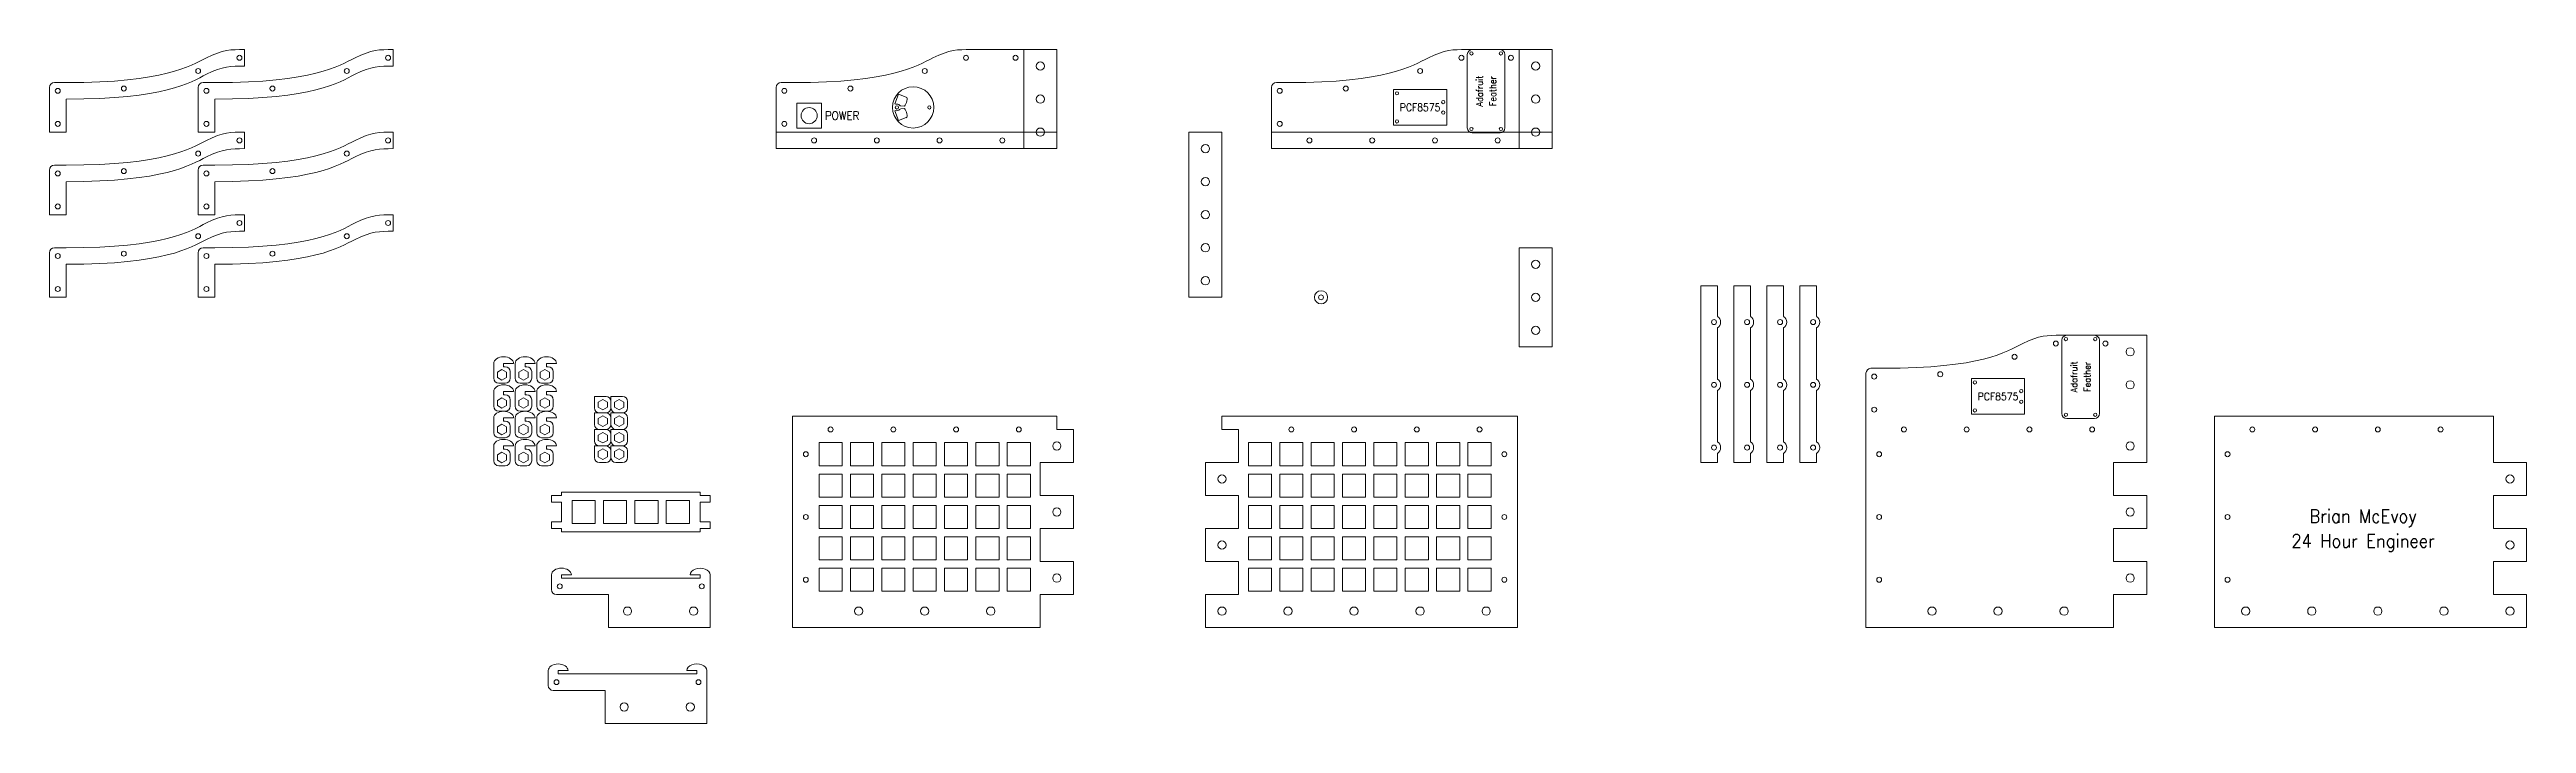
# Model space of a CAD drawing. Header units: millimetres. Extents: x -600 to 900, y -58 to 350.
import ezdxf
from ezdxf.enums import TextEntityAlignment as Align

# ---------------------------------------------------------------- set-up
doc = ezdxf.new("R2010")
doc.units = ezdxf.units.MM
doc.layers.get('0').update_dxf_attribs({"lineweight": 0})
for name, color, linetype, lineweight, true_color in [('construction', 1, 'Continuous', 0, 0xff0000), ('cut', 18, 'Continuous', 0, 0x000000), ('text', 5, 'Continuous', 0, 0x0000ff)]:
    doc.layers.add(name, color=color, linetype=linetype, lineweight=lineweight, true_color=true_color)
doc.styles.add('textstyle11', font='Standard')
doc.styles.add('textstyle12', font='Standard')
doc.styles.add('textstyle13', font='Standard')
doc.styles.add('textstyle14', font='Standard')
doc.styles.add('textstyle15', font='Standard')
doc.styles.add('textstyle16', font='Standard')
doc.styles.add('textstyle17', font='Standard')
doc.styles.add('textstyle18', font='Standard')
doc.styles.add('textstyle19', font='Standard')

# ---------------------------------------------------------------- blocks, each defined once
blk = doc.blocks.new('keyswitchRectangle')
at = {"layer": 'cut'}
for p, q in [((-7, -7), (-7, 7)), ((-7, 7), (7, 7)), ((7, -7), (7, 7)), ((7, -7), (-7, -7))]:
    blk.add_line(p, q, dxfattribs=at)

msp = doc.modelspace()

# ---------------------------------------------------------------- linework, layer by layer
for p, q in [((-85.9, 322.9), (-88.1, 317.1)), ((-88.1, 317.1), (-87.5, 316.9)), ((-85.9, 322.9), (-81.2, 321.2)), ((-84.5, 315.9), (-82.3, 315.7)), ((-88.1, 312.9), (-87.5, 313.1)), ((-85.9, 307.1), (-88.1, 312.9)), ((-85.9, 307.1), (-81.2, 308.8)), ((-84.5, 314.1), (-82.3, 314.3))]:
    msp.add_line(p, q)
for centre, radius in [((261.1, 347.7), 1), ((278.9, 347.7), 1), ((-86.8, 315), 1), ((-67.2, 315), 1), ((216, 323.5), 1), ((244, 318.2), 1), ((-140, 310), 4.88), ((216, 306.5), 1), ((244, 311.8), 1), ((261.1, 301.9), 1), ((278.9, 301.9), 1), ((621.1, 174.7), 1), ((638.9, 174.7), 1), ((566, 148.5), 1), ((594, 143.2), 1), ((594, 136.8), 1), ((566, 131.5), 1), ((621.1, 128.9), 1), ((638.9, 128.9), 1)]:
    msp.add_circle(centre, radius)
for centre, radius, start, end in [((-86.8, 315), 2.02, 38.9396, 112.4188), ((-84.4, 316.9), 1, 218.9396, 265.8503), ((-86.8, 315), 2.02, 247.5812, 321.0604), ((-84.4, 313.1), 1, 94.1497, 141.0604)]:
    msp.add_arc(centre, radius, start, end)
for centre, major_axis, start_param, end_param in [((-82.3, 318.3), (1.07, 2.94), 3.834792, 6.283185), ((-82.3, 311.7), (1.07, -2.94), 0, 2.448394)]:
    msp.add_ellipse(centre, major_axis=major_axis, ratio=0.423103, start_param=start_param, end_param=end_param)
at = {"layer": 'construction'}
for p, q in [((-10, 350), (-10, 290)), ((258.6, 347), (258.6, 302.6)), ((278.4, 350), (261.6, 350)), ((281.4, 302.6), (281.4, 347)), ((290, 350), (290, 290)), ((-132.5, 317.5), (-147.5, 317.5)), ((-147.5, 317.5), (-147.5, 302.5)), ((-132.5, 302.5), (-132.5, 317.5)), ((213.9, 325.8), (246.1, 325.8)), ((213.9, 304.2), (213.9, 325.8)), ((246.1, 304.2), (246.1, 325.8)), ((-160, 300), (10, 300)), ((-147.5, 302.5), (-132.5, 302.5)), ((140, 300), (310, 300)), ((213.9, 304.2), (246.1, 304.2)), ((261.6, 299.6), (278.4, 299.6)), ((618.6, 174), (618.6, 129.6)), ((638.4, 177), (621.6, 177)), ((641.4, 129.6), (641.4, 174)), ((563.9, 150.8), (596.1, 150.8)), ((563.9, 129.2), (563.9, 150.8)), ((596.1, 129.2), (596.1, 150.8)), ((563.9, 129.2), (596.1, 129.2)), ((621.6, 126.6), (638.4, 126.6))]:
    msp.add_line(p, q, dxfattribs=at)
msp.add_circle((-77, 315), 12.5, dxfattribs=at)
for centre, start, end in [((261.6, 347), 90, 180), ((278.4, 347), 0, 90), ((261.6, 302.6), 180, 270), ((278.4, 302.6), 270, 0), ((621.6, 174), 90, 180), ((638.4, 174), 0, 90), ((621.6, 129.6), 180, 270), ((638.4, 129.6), 270, 0)]:
    msp.add_arc(centre, 3, start, end, dxfattribs=at)
at = {"layer": 'cut'}
for p, q in [((-482, 350), (-482, 340)), ((-392, 350), (-392, 340)), ((-10, 350), (-42, 350)), ((10, 350), (-10, 350)), ((10, 350), (10, 290)), ((290, 350), (258, 350)), ((310, 350), (290, 350)), ((310, 350), (310, 290)), ((-590, 330), (-597, 330)), ((-500, 330), (-507, 330)), ((-150, 330), (-157, 330)), ((150, 330), (143, 330)), ((-600, 327), (-600, 300)), ((-590, 320), (-590, 300)), ((-510, 327), (-510, 300)), ((-500, 320), (-500, 300)), ((-160, 327), (-160, 290)), ((140, 327), (140, 290)), ((-590, 300), (-600, 300)), ((-500, 300), (-510, 300)), ((-482, 300), (-482, 290)), ((-392, 300), (-392, 290)), ((90, 200), (90, 300)), ((90, 300), (110, 300)), ((110, 200), (110, 300)), ((-160, 290), (10, 290)), ((140, 290), (310, 290)), ((-600, 277), (-600, 250)), ((-590, 280), (-597, 280)), ((-590, 270), (-590, 250)), ((-510, 277), (-510, 250)), ((-500, 280), (-507, 280)), ((-500, 270), (-500, 250)), ((-590, 250), (-600, 250)), ((-500, 250), (-510, 250)), ((-482, 250), (-482, 240)), ((-392, 250), (-392, 240)), ((-600, 227), (-600, 200)), ((-590, 230), (-597, 230)), ((-510, 227), (-510, 200)), ((-500, 230), (-507, 230)), ((310, 230), (290, 230)), ((290, 230), (290, 170)), ((310, 230), (310, 170)), ((-590, 220), (-590, 200)), ((-500, 220), (-500, 200)), ((-590, 200), (-600, 200)), ((-500, 200), (-510, 200)), ((90, 200), (110, 200)), ((400, 100), (400, 207)), ((400, 207), (410, 207)), ((410, 207), (410, 188.5)), ((420, 100), (420, 207)), ((420, 207), (430, 207)), ((430, 207), (430, 188.5)), ((440, 100), (440, 207)), ((440, 207), (450, 207)), ((450, 207), (450, 188.5)), ((460, 100), (460, 207)), ((460, 207), (470, 207)), ((470, 207), (470, 188.5)), ((410, 181.5), (410, 150.5)), ((430, 181.5), (430, 150.5)), ((450, 181.5), (450, 150.5)), ((470, 181.5), (470, 150.5)), ((290, 170), (310, 170)), ((650, 177), (618, 177)), ((670, 177), (650, 177)), ((670, 177), (670, 100)), ((-331, 160), (-331, 151)), ((-326, 156.2), (-328.8, 154.6)), ((-328.8, 154.6), (-328.8, 151.4)), ((-328.8, 151.4), (-326, 149.8)), ((-323.2, 154.6), (-326, 156.2)), ((-326, 149.8), (-323.2, 151.4)), ((-325, 160), (-319, 160)), ((-325, 160), (-325, 158)), ((-324, 158), (-325, 158)), ((-323.2, 151.4), (-323.2, 154.6)), ((-321, 155), (-321, 151)), ((-318, 160), (-318, 151)), ((-313, 156.2), (-315.8, 154.6)), ((-315.8, 154.6), (-315.8, 151.4)), ((-315.8, 151.4), (-313, 149.8)), ((-310.2, 154.6), (-313, 156.2)), ((-313, 149.8), (-310.2, 151.4)), ((-312, 160), (-306, 160)), ((-312, 160), (-312, 158)), ((-311, 158), (-312, 158)), ((-310.2, 151.4), (-310.2, 154.6)), ((-308, 155), (-308, 151)), ((-305, 160), (-305, 151)), ((-300, 156.2), (-302.8, 154.6)), ((-302.8, 154.6), (-302.8, 151.4)), ((-302.8, 151.4), (-300, 149.8)), ((-297.2, 154.6), (-300, 156.2)), ((-300, 149.8), (-297.2, 151.4)), ((-299, 160), (-293, 160)), ((-299, 160), (-299, 158)), ((-298, 158), (-299, 158)), ((-297.2, 151.4), (-297.2, 154.6)), ((-295, 155), (-295, 151)), ((500, 154), (500, 0)), ((510, 157), (503, 157)), ((-331, 143), (-331, 134)), ((-326, 139.2), (-328.8, 137.6)), ((-328.8, 137.6), (-328.8, 134.4)), ((-328, 148), (-324, 148)), ((-323.2, 137.6), (-326, 139.2)), ((-325, 143), (-319, 143)), ((-325, 143), (-325, 141)), ((-324, 141), (-325, 141)), ((-323.2, 134.4), (-323.2, 137.6)), ((-321, 138), (-321, 134)), ((-318, 143), (-318, 134)), ((-313, 139.2), (-315.8, 137.6)), ((-315.8, 137.6), (-315.8, 134.4)), ((-315, 148), (-311, 148)), ((-310.2, 137.6), (-313, 139.2)), ((-312, 143), (-306, 143)), ((-312, 143), (-312, 141)), ((-311, 141), (-312, 141)), ((-310.2, 134.4), (-310.2, 137.6)), ((-308, 138), (-308, 134)), ((-305, 143), (-305, 134)), ((-300, 139.2), (-302.8, 137.6)), ((-302.8, 137.6), (-302.8, 134.4)), ((-302, 148), (-298, 148)), ((-297.2, 137.6), (-300, 139.2)), ((-299, 143), (-293, 143)), ((-299, 143), (-299, 141)), ((-298, 141), (-299, 141)), ((-297.2, 134.4), (-297.2, 137.6)), ((-295, 138), (-295, 134)), ((-263, 140), (-270, 140)), ((-270, 140), (-270, 133)), ((-265, 138.2), (-267.8, 136.6)), ((-267.8, 136.6), (-267.8, 133.4)), ((-262.2, 136.6), (-265, 138.2)), ((-262.2, 133.4), (-262.2, 136.6)), ((-253, 140), (-260, 140)), ((-260, 140), (-260, 133)), ((-260, 137), (-260, 133)), ((-255, 138.2), (-257.8, 136.6)), ((-257.8, 136.6), (-257.8, 133.4)), ((-252.2, 136.6), (-255, 138.2)), ((-252.2, 133.4), (-252.2, 136.6)), ((-250, 137), (-250, 133)), ((410, 143.5), (410, 112.5)), ((430, 143.5), (430, 112.5)), ((450, 143.5), (450, 112.5)), ((470, 143.5), (470, 112.5)), ((-331, 127), (-331, 118)), ((-328.8, 134.4), (-326, 132.8)), ((-326, 123.2), (-328.8, 121.6)), ((-328.8, 121.6), (-328.8, 118.4)), ((-328, 131), (-324, 131)), ((-326, 132.8), (-323.2, 134.4)), ((-323.2, 121.6), (-326, 123.2)), ((-325, 127), (-319, 127)), ((-325, 127), (-325, 125)), ((-324, 125), (-325, 125)), ((-323.2, 118.4), (-323.2, 121.6)), ((-321, 122), (-321, 118)), ((-318, 127), (-318, 118)), ((-315.8, 134.4), (-313, 132.8)), ((-313, 123.2), (-315.8, 121.6)), ((-315.8, 121.6), (-315.8, 118.4)), ((-315, 131), (-311, 131)), ((-313, 132.8), (-310.2, 134.4)), ((-310.2, 121.6), (-313, 123.2)), ((-312, 127), (-306, 127)), ((-312, 127), (-312, 125)), ((-311, 125), (-312, 125)), ((-310.2, 118.4), (-310.2, 121.6)), ((-308, 122), (-308, 118)), ((-305, 127), (-305, 118)), ((-302.8, 134.4), (-300, 132.8)), ((-300, 123.2), (-302.8, 121.6)), ((-302.8, 121.6), (-302.8, 118.4)), ((-302, 131), (-298, 131)), ((-300, 132.8), (-297.2, 134.4)), ((-297.2, 121.6), (-300, 123.2)), ((-299, 127), (-293, 127)), ((-299, 127), (-299, 125)), ((-298, 125), (-299, 125)), ((-297.2, 118.4), (-297.2, 121.6)), ((-295, 122), (-295, 118)), ((-263, 130), (-270, 130)), ((-270, 130), (-270, 123)), ((-263, 120), (-270, 120)), ((-270, 120), (-270, 113)), ((-267.8, 133.4), (-265, 131.8)), ((-265, 128.2), (-267.8, 126.6)), ((-267.8, 126.6), (-267.8, 123.4)), ((-267.8, 123.4), (-265, 121.8)), ((-267, 130), (-263, 130)), ((-267, 120), (-263, 120)), ((-265, 131.8), (-262.2, 133.4)), ((-262.2, 126.6), (-265, 128.2)), ((-265, 121.8), (-262.2, 123.4)), ((-262.2, 123.4), (-262.2, 126.6)), ((-253, 130), (-260, 130)), ((-260, 130), (-260, 123)), ((-260, 127), (-260, 123)), ((-253, 120), (-260, 120)), ((-260, 120), (-260, 113)), ((-257.8, 133.4), (-255, 131.8)), ((-255, 128.2), (-257.8, 126.6)), ((-257.8, 126.6), (-257.8, 123.4)), ((-257.8, 123.4), (-255, 121.8)), ((-257, 130), (-253, 130)), ((-257, 120), (-253, 120)), ((-255, 131.8), (-252.2, 133.4)), ((-252.2, 126.6), (-255, 128.2)), ((-255, 121.8), (-252.2, 123.4)), ((-252.2, 123.4), (-252.2, 126.6)), ((-250, 127), (-250, 123)), ((-150, 0), (-150, 128)), ((-150, 128), (10, 128)), ((10, 120), (10, 128)), ((10, 120), (20, 120)), ((20, 100), (20, 120)), ((110, 128), (289, 128)), ((110, 120), (110, 128)), ((110, 120), (120, 120)), ((120, 100), (120, 120)), ((289, 0), (289, 128)), ((711, 0), (711, 128)), ((880, 128), (711, 128)), ((880, 100), (880, 128)), ((-331, 110), (-331, 101)), ((-328.8, 118.4), (-326, 116.8)), ((-326, 106.2), (-328.8, 104.6)), ((-328, 115), (-324, 115)), ((-326, 116.8), (-323.2, 118.4)), ((-323.2, 104.6), (-326, 106.2)), ((-325, 110), (-319, 110)), ((-325, 110), (-325, 108)), ((-324, 108), (-325, 108)), ((-321, 105), (-321, 101)), ((-318, 110), (-318, 101)), ((-315.8, 118.4), (-313, 116.8)), ((-313, 106.2), (-315.8, 104.6)), ((-315, 115), (-311, 115)), ((-313, 116.8), (-310.2, 118.4)), ((-310.2, 104.6), (-313, 106.2)), ((-312, 110), (-306, 110)), ((-312, 110), (-312, 108)), ((-311, 108), (-312, 108)), ((-308, 105), (-308, 101)), ((-305, 110), (-305, 101)), ((-302.8, 118.4), (-300, 116.8)), ((-300, 106.2), (-302.8, 104.6)), ((-302, 115), (-298, 115)), ((-300, 116.8), (-297.2, 118.4)), ((-297.2, 104.6), (-300, 106.2)), ((-299, 110), (-293, 110)), ((-299, 110), (-299, 108)), ((-298, 108), (-299, 108)), ((-295, 105), (-295, 101)), ((-263, 110), (-270, 110)), ((-270, 110), (-270, 103)), ((-265, 118.2), (-267.8, 116.6)), ((-267.8, 116.6), (-267.8, 113.4)), ((-267.8, 113.4), (-265, 111.8)), ((-265, 108.2), (-267.8, 106.6)), ((-267.8, 106.6), (-267.8, 103.4)), ((-267, 110), (-263, 110)), ((-262.2, 116.6), (-265, 118.2)), ((-265, 111.8), (-262.2, 113.4)), ((-262.2, 106.6), (-265, 108.2)), ((-262.2, 113.4), (-262.2, 116.6)), ((-262.2, 103.4), (-262.2, 106.6)), ((-260, 117), (-260, 113)), ((-253, 110), (-260, 110)), ((-260, 110), (-260, 103)), ((-260, 107), (-260, 103)), ((-255, 118.2), (-257.8, 116.6)), ((-257.8, 116.6), (-257.8, 113.4)), ((-257.8, 113.4), (-255, 111.8)), ((-255, 108.2), (-257.8, 106.6)), ((-257.8, 106.6), (-257.8, 103.4)), ((-257, 110), (-253, 110)), ((-252.2, 116.6), (-255, 118.2)), ((-255, 111.8), (-252.2, 113.4)), ((-252.2, 106.6), (-255, 108.2)), ((-252.2, 113.4), (-252.2, 116.6)), ((-252.2, 103.4), (-252.2, 106.6)), ((-250, 117), (-250, 113)), ((-250, 107), (-250, 103)), ((410, 105.5), (410, 100)), ((430, 105.5), (430, 100)), ((450, 105.5), (450, 100)), ((470, 105.5), (470, 100)), ((-328.8, 104.6), (-328.8, 101.4)), ((-328.8, 101.4), (-326, 99.8)), ((-328, 98), (-324, 98)), ((-326, 99.8), (-323.2, 101.4)), ((-323.2, 101.4), (-323.2, 104.6)), ((-315.8, 104.6), (-315.8, 101.4)), ((-315.8, 101.4), (-313, 99.8)), ((-315, 98), (-311, 98)), ((-313, 99.8), (-310.2, 101.4)), ((-310.2, 101.4), (-310.2, 104.6)), ((-302.8, 104.6), (-302.8, 101.4)), ((-302.8, 101.4), (-300, 99.8)), ((-302, 98), (-298, 98)), ((-300, 99.8), (-297.2, 101.4)), ((-297.2, 101.4), (-297.2, 104.6)), ((-267.8, 103.4), (-265, 101.8)), ((-267, 100), (-263, 100)), ((-265, 101.8), (-262.2, 103.4)), ((-257.8, 103.4), (-255, 101.8)), ((-257, 100), (-253, 100)), ((-255, 101.8), (-252.2, 103.4)), ((0, 80), (0, 100)), ((0, 100), (20, 100)), ((100, 80), (100, 100)), ((100, 100), (120, 100)), ((400, 100), (410, 100)), ((420, 100), (430, 100)), ((440, 100), (450, 100)), ((460, 100), (470, 100)), ((650, 100), (670, 100)), ((650, 100), (650, 80)), ((900, 100), (880, 100)), ((900, 80), (900, 100)), ((-296, 80), (-290, 80)), ((-296, 76), (-296, 80)), ((-296, 76), (-290, 76)), ((-206, 82), (-290, 82)), ((-290, 80), (-290, 82)), ((-290, 76), (-290, 64)), ((-206, 80), (-206, 82)), ((-200, 80), (-206, 80)), ((-200, 76), (-206, 76)), ((-206, 76), (-206, 64)), ((-200, 76), (-200, 80)), ((0, 80), (20, 80)), ((20, 60), (20, 80)), ((100, 80), (120, 80)), ((120, 60), (120, 80)), ((650, 80), (670, 80)), ((670, 60), (670, 80)), ((880, 60), (880, 80)), ((900, 80), (880, 80)), ((-296, 64), (-290, 64)), ((-296, 60), (-296, 64)), ((-296, 60), (-290, 60)), ((-290, 60), (-290, 58)), ((-200, 64), (-206, 64)), ((-200, 60), (-206, 60)), ((-206, 60), (-206, 58)), ((-200, 60), (-200, 64)), ((0, 40), (0, 60)), ((0, 60), (20, 60)), ((100, 40), (100, 60)), ((100, 60), (120, 60)), ((650, 40), (650, 60)), ((650, 60), (670, 60)), ((900, 60), (880, 60)), ((900, 40), (900, 60)), ((-206, 58), (-290, 58)), ((-296, 32), (-296, 23)), ((-290, 32), (-284, 32)), ((-290, 32), (-290, 30)), ((-206, 30), (-290, 30)), ((-206, 32), (-212, 32)), ((-206, 32), (-206, 30)), ((-200, 0), (-200, 32)), ((0, 40), (20, 40)), ((20, 20), (20, 40)), ((100, 40), (120, 40)), ((120, 20), (120, 40)), ((650, 40), (670, 40)), ((670, 20), (670, 40)), ((880, 20), (880, 40)), ((900, 40), (880, 40)), ((-293, 20), (-261.5, 20)), ((-261.5, 0), (-261.5, 20)), ((0, 0), (0, 20)), ((0, 20), (20, 20)), ((100, 0), (100, 20)), ((100, 20), (120, 20)), ((650, 0), (650, 20)), ((650, 20), (670, 20)), ((900, 20), (880, 20)), ((900, 0), (900, 20)), ((-200, 0), (-261.5, 0)), ((-150, 0), (0, 0)), ((289, 0), (100, 0)), ((500, 0), (650, 0)), ((711, 0), (900, 0)), ((-298, -26), (-298, -35)), ((-292, -26), (-286, -26)), ((-292, -26), (-292, -28)), ((-208, -28), (-292, -28)), ((-208, -26), (-214, -26)), ((-208, -26), (-208, -28)), ((-202, -58), (-202, -26)), ((-295, -38), (-263.5, -38)), ((-263.5, -58), (-263.5, -38)), ((-202, -58), (-263.5, -58))]:
    msp.add_line(p, q, dxfattribs=at)
for centre, radius in [((-485, 345), 1.5), ((-395, 345), 1.5), ((-45, 345), 1.5), ((-15, 345), 1.5), ((255, 345), 1.5), ((285, 345), 1.5), ((-510, 337), 1.5), ((-420, 337), 1.5), ((-70, 337), 1.5), ((0, 340), 2.5), ((230, 337), 1.5), ((300, 340), 2.5), ((-595, 325), 1.5), ((-555, 326.4), 1.5), ((-505, 325), 1.5), ((-465, 326.4), 1.5), ((-155, 325), 1.5), ((-115, 326.4), 1.5), ((0, 320), 2.5), ((145, 325), 1.5), ((185, 326.4), 1.5), ((300, 320), 2.5), ((-595, 305), 1.5), ((-505, 305), 1.5), ((-155, 305), 1.5), ((0, 300), 2.5), ((145, 305), 1.5), ((300, 300), 2.5), ((-510, 287), 1.5), ((-485, 295), 1.5), ((-420, 287), 1.5), ((-395, 295), 1.5), ((-137, 295), 1.5), ((-99, 295), 1.5), ((-61, 295), 1.5), ((-23, 295), 1.5), ((100, 290), 2.5), ((163, 295), 1.5), ((201, 295), 1.5), ((239, 295), 1.5), ((277, 295), 1.5), ((-595, 275), 1.5), ((-555, 276.4), 1.5), ((-505, 275), 1.5), ((-465, 276.4), 1.5), ((100, 270), 2.5), ((-595, 255), 1.5), ((-505, 255), 1.5), ((-485, 245), 1.5), ((-395, 245), 1.5), ((100, 250), 2.5), ((-595, 225), 1.5), ((-555, 226.4), 1.5), ((-510, 237), 1.5), ((-505, 225), 1.5), ((-465, 226.4), 1.5), ((-420, 237), 1.5), ((100, 230), 2.5), ((100, 210), 2.5), ((300, 220), 2.5), ((-595, 205), 1.5), ((-505, 205), 1.5), ((170, 200), 4), ((170, 200), 1.5), ((300, 200), 2.5), ((300, 180), 2.5), ((408, 185), 1.5), ((428, 185), 1.5), ((448, 185), 1.5), ((468, 185), 1.5), ((590, 164), 1.5), ((615, 172), 1.5), ((645, 172), 1.5), ((660, 167), 2.5), ((505, 152), 1.5), ((545, 153.4), 1.5), ((408, 147), 1.5), ((428, 147), 1.5), ((448, 147), 1.5), ((468, 147), 1.5), ((660, 147), 2.5), ((-127, 120), 1.5), ((-89, 120), 1.5), ((-51, 120), 1.5), ((-13, 120), 1.5), ((152, 120), 1.5), ((190, 120), 1.5), ((228, 120), 1.5), ((266, 120), 1.5), ((505, 132), 1.5), ((523, 120), 1.5), ((561, 120), 1.5), ((599, 120), 1.5), ((637, 120), 1.5), ((734, 120), 1.5), ((772, 120), 1.5), ((810, 120), 1.5), ((848, 120), 1.5), ((-142, 105), 1.5), ((10, 110), 2.5), ((281, 105), 1.5), ((408, 109), 1.5), ((428, 109), 1.5), ((448, 109), 1.5), ((468, 109), 1.5), ((508, 105), 1.5), ((660, 110), 2.5), ((719, 105), 1.5), ((110, 90), 2.5), ((890, 90), 2.5), ((-142, 67), 1.5), ((10, 70), 2.5), ((281, 67), 1.5), ((508, 67), 1.5), ((660, 70), 2.5), ((719, 67), 1.5), ((110, 50), 2.5), ((890, 50), 2.5), ((-142, 29), 1.5), ((10, 30), 2.5), ((281, 29), 1.5), ((508, 29), 1.5), ((660, 30), 2.5), ((719, 29), 1.5), ((-291, 25), 1.5), ((-205, 25), 1.5), ((-250, 10), 2.5), ((-210, 10), 2.5), ((-110, 10), 2.5), ((-70, 10), 2.5), ((-30, 10), 2.5), ((110, 10), 2.5), ((150, 10), 2.5), ((190, 10), 2.5), ((230, 10), 2.5), ((270, 10), 2.5), ((540, 10), 2.5), ((580, 10), 2.5), ((620, 10), 2.5), ((730, 10), 2.5), ((770, 10), 2.5), ((810, 10), 2.5), ((850, 10), 2.5), ((890, 10), 2.5), ((-293, -33), 1.5), ((-207, -33), 1.5), ((-252, -48), 2.5), ((-212, -48), 2.5)]:
    msp.add_circle(centre, radius, dxfattribs=at)
for centre, radius, start, end in [((-597, 327), 3, 90, 180), ((-507, 327), 3, 90, 180), ((-157, 327), 3, 90, 180), ((143, 327), 3, 90, 180), ((-597, 277), 3, 90, 180), ((-507, 277), 3, 90, 180), ((-597, 227), 3, 90, 180), ((-507, 227), 3, 90, 180), ((408, 185), 4, 300, 60), ((428, 185), 4, 300, 60), ((448, 185), 4, 300, 60), ((468, 185), 4, 300, 60), ((-328, 151), 3, 180, 270), ((-324, 155), 3, 0, 90), ((-324, 151), 3, 270, 0), ((-315, 151), 3, 180, 270), ((-311, 155), 3, 0, 90), ((-311, 151), 3, 270, 0), ((-302, 151), 3, 180, 270), ((-298, 155), 3, 0, 90), ((-298, 151), 3, 270, 0), ((408, 147), 4, 300, 60), ((428, 147), 4, 300, 60), ((448, 147), 4, 300, 60), ((468, 147), 4, 300, 60), ((503, 154), 3, 90, 180), ((-324, 138), 3, 0, 90), ((-311, 138), 3, 0, 90), ((-298, 138), 3, 0, 90), ((-263, 137), 3, 0, 90), ((-253, 137), 3, 0, 90), ((-328, 134), 3, 180, 270), ((-324, 134), 3, 270, 0), ((-324, 122), 3, 0, 90), ((-315, 134), 3, 180, 270), ((-311, 134), 3, 270, 0), ((-311, 122), 3, 0, 90), ((-302, 134), 3, 180, 270), ((-298, 134), 3, 270, 0), ((-298, 122), 3, 0, 90), ((-267, 133), 3, 180, 270), ((-267, 123), 3, 180, 270), ((-263, 133), 3, 270, 0), ((-263, 127), 3, 0, 90), ((-263, 123), 3, 270, 0), ((-263, 117), 3, 0, 90), ((-257, 133), 3, 180, 270), ((-257, 123), 3, 180, 270), ((-253, 133), 3, 270, 0), ((-253, 127), 3, 0, 90), ((-253, 123), 3, 270, 0), ((-253, 117), 3, 0, 90), ((-328, 118), 3, 180, 270), ((-324, 118), 3, 270, 0), ((-324, 105), 3, 0, 90), ((-315, 118), 3, 180, 270), ((-311, 118), 3, 270, 0), ((-311, 105), 3, 0, 90), ((-302, 118), 3, 180, 270), ((-298, 118), 3, 270, 0), ((-298, 105), 3, 0, 90), ((-267, 113), 3, 180, 270), ((-263, 113), 3, 270, 0), ((-263, 107), 3, 0, 90), ((-257, 113), 3, 180, 270), ((-253, 113), 3, 270, 0), ((-253, 107), 3, 0, 90), ((408, 109), 4, 300, 60), ((428, 109), 4, 300, 60), ((448, 109), 4, 300, 60), ((468, 109), 4, 300, 60), ((-328, 101), 3, 180, 270), ((-324, 101), 3, 270, 0), ((-315, 101), 3, 180, 270), ((-311, 101), 3, 270, 0), ((-302, 101), 3, 180, 270), ((-298, 101), 3, 270, 0), ((-267, 103), 3, 180, 270), ((-263, 103), 3, 270, 0), ((-257, 103), 3, 180, 270), ((-253, 103), 3, 270, 0), ((-293, 23), 3, 180, 270), ((-295, -35), 3, 180, 270)]:
    msp.add_arc(centre, radius, start, end, dxfattribs=at)
for centre, major_axis, start_param, end_param in [((-325, 160), (-6, 0), 3.141593, 6.283185), ((-312, 160), (-6, 0), 3.141593, 6.283185), ((-299, 160), (-6, 0), 3.141593, 6.283185), ((-325, 143), (-6, 0), 3.141593, 6.283185), ((-312, 143), (-6, 0), 3.141593, 6.283185), ((-299, 143), (-6, 0), 3.141593, 6.283185), ((-325, 127), (-6, 0), 3.141593, 6.283185), ((-312, 127), (-6, 0), 3.141593, 6.283185), ((-299, 127), (-6, 0), 3.141593, 6.283185), ((-325, 110), (-6, 0), 3.141593, 6.283185), ((-312, 110), (-6, 0), 3.141593, 6.283185), ((-299, 110), (-6, 0), 3.141593, 6.283185), ((-290, 32), (-6, 0), 3.141593, 6.283185), ((-206, 32), (6, 0), 0, 3.141593), ((-292, -26), (-6, 0), 3.141593, 6.283185), ((-208, -26), (6, 0), 0, 3.141593)]:
    msp.add_ellipse(centre, major_axis=major_axis, ratio=0.666667, start_param=start_param, end_param=end_param, dxfattribs=at)
for points in [[(-482, 350), (-490, 350), (-500, 350), (-530, 330), (-590, 330)], [(-392, 350), (-400, 350), (-410, 350), (-440, 330), (-500, 330)], [(-42, 350), (-50, 350), (-60, 350), (-90, 330), (-150, 330)], [(258, 350), (250, 350), (240, 350), (210, 330), (150, 330)], [(-482, 340), (-490, 340), (-500, 340), (-530, 320), (-590, 320)], [(-392, 340), (-400, 340), (-410, 340), (-440, 320), (-500, 320)], [(-482, 300), (-490, 300), (-500, 300), (-530, 280), (-590, 280)], [(-392, 300), (-400, 300), (-410, 300), (-440, 280), (-500, 280)], [(-482, 290), (-490, 290), (-500, 290), (-530, 270), (-590, 270)], [(-392, 290), (-400, 290), (-410, 290), (-440, 270), (-500, 270)], [(-482, 250), (-490, 250), (-500, 250), (-530, 230), (-590, 230)], [(-482, 240), (-490, 240), (-500, 240), (-530, 220), (-590, 220)], [(-392, 250), (-400, 250), (-410, 250), (-440, 230), (-500, 230)], [(-392, 240), (-400, 240), (-410, 240), (-440, 220), (-500, 220)], [(618, 177), (610, 177), (600, 177), (570, 157), (510, 157)]]:
    msp.add_open_spline(points, degree=3, dxfattribs=at)

# ---------------------------------------------------------------- block references
for p in [(-127, 105), (-108, 105), (-89, 105), (-70, 105), (-51, 105), (-32, 105), (-13, 105), (133, 105), (152, 105), (171, 105), (190, 105), (209, 105), (228, 105), (247, 105), (266, 105), (-127, 86), (-108, 86), (-89, 86), (-70, 86), (-51, 86), (-32, 86), (-13, 86), (133, 86), (152, 86), (171, 86), (190, 86), (209, 86), (228, 86), (247, 86), (266, 86), (-276.5, 70), (-257.5, 70), (-238.5, 70), (-219.5, 70), (-127, 67), (-108, 67), (-89, 67), (-70, 67), (-51, 67), (-32, 67), (-13, 67), (133, 67), (152, 67), (171, 67), (190, 67), (209, 67), (228, 67), (247, 67), (266, 67), (-127, 48), (-108, 48), (-89, 48), (-70, 48), (-51, 48), (-32, 48), (-13, 48), (133, 48), (152, 48), (171, 48), (190, 48), (209, 48), (228, 48), (247, 48), (266, 48), (-127, 29), (-108, 29), (-89, 29), (-70, 29), (-51, 29), (-32, 29), (-13, 29), (133, 29), (152, 29), (171, 29), (190, 29), (209, 29), (228, 29), (247, 29), (266, 29)]:
    msp.add_blockref('keyswitchRectangle', p, dxfattribs=at)

# ---------------------------------------------------------------- texts
at = {"layer": 'text'}
for s, style, p in [('Adafruit', 'textstyle13', (266, 324.8)), ('Feather', 'textstyle15', (274, 324.8)), ('Adafruit', 'textstyle14', (626, 151.8)), ('Feather', 'textstyle16', (634, 151.8))]:
    msp.add_text(s, height=4, rotation=90, dxfattribs=dict(at, style=style)).set_placement(p, align=Align.MIDDLE_CENTER)
for s, height, style, p in [('PCF8575', 4.5, 'textstyle11', (230, 315)), ('POWER', 5, 'textstyle19', (-120, 310)), ('PCF8575', 4.5, 'textstyle12', (580, 140)), ('Brian McEvoy', 8, 'textstyle17', (801, 67.5)), ('24 Hour Engineer', 8, 'textstyle18', (801, 52.5))]:
    msp.add_text(s, height=height, dxfattribs=dict(at, style=style)).set_placement(p, align=Align.MIDDLE_CENTER)

doc.saveas('drawing.dxf')
